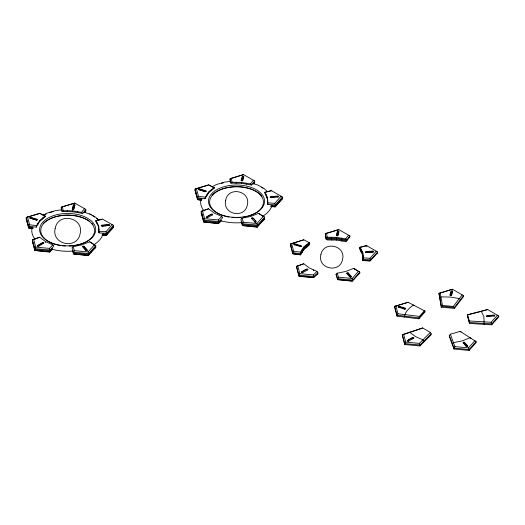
<?xml version="1.0" encoding="UTF-8"?>
<svg xmlns="http://www.w3.org/2000/svg" width="525" height="525" viewBox="0 0 525 525"><rect width="100%" height="100%" fill="white"/><g stroke="black" fill="none" stroke-linecap="round" stroke-linejoin="round"><path stroke-width="0.79" d="M362.978 260.597L362.736 252.413L360.065 247.209L366.509 245.549L377.626 251.974L377.626 252.886L370 261.017L362.978 260.597L362.736 252.413M36.166 227.154L36.54 225.619L39.683 220.5L45.012 216.024L45.655 216.398L39.683 221.412L36.166 227.154L28.652 226.229L26.25 217.462L39.769 213.294L45.012 216.024M205.019 198.713L205.4 197.177L208.537 192.058L213.865 187.582L214.508 187.957L208.537 192.977L205.019 198.713L197.512 197.787L195.103 189.026L208.622 184.859L213.865 187.582M300.595 252.144L300.221 254.592L300.595 254.887L303.739 249.769L309.067 245.293L309.704 242.924L309.067 242.543L303.739 247.019L300.595 252.144L293.698 251.298L292.707 252.755L292.707 253.667L293.698 254.041L300.595 254.887M408.089 302.282L394.57 306.449L396.979 315.217L418.917 317.907L424.942 311.082L424.41 310.767L419.442 316.391L418.917 318.819L396.979 316.129L394.57 306.449L408.089 302.282L424.942 311.082L424.942 312.001L418.917 318.819M73.054 246.698L74.517 250.681L73.579 252.171L73.579 254.002L88.134 255.59L95.747 247.478L95.747 245.648L89.677 241.808L81.92 244.886L73.054 246.698L71.984 247.833L73.579 252.171L88.764 253.555L95.747 245.648L89.677 241.808M241.907 218.256L243.37 222.239L242.438 223.729L242.438 225.56L256.994 227.148L264.6 219.037L264.6 217.206L258.53 213.367L250.773 216.444L241.907 218.256L240.837 219.391L242.438 223.729L257.618 225.113L264.6 217.206L258.53 213.367M337.102 273.223L338.572 277.207L337.634 278.69L337.634 279.608L352.19 281.197L359.796 273.085L359.796 272.173L353.732 268.327L345.975 271.405L337.102 273.223L336.039 274.352L337.634 279.608L352.82 280.993L352.19 278.447L358.45 271.359L359.796 272.173L352.82 280.081L337.634 278.69L336.039 274.352M450.345 334.235L454.906 346.631L453.974 348.121L453.974 349.033L469.153 350.424L476.136 342.517L476.136 341.598L460.09 331.367L450.345 334.235L449.308 335.455L449.308 336.367L453.974 349.033M33.62 239.275L32.392 239.853L32.392 241.684L34.801 250.451L49.98 251.843L49.98 250.012L53.819 246.173L52.92 244.86L45.458 241.552L39.729 237.241L33.62 239.275L35.779 247.137L34.801 248.62L34.801 250.451L49.396 252.046L52.723 249.099M202.473 210.84L201.246 211.418L201.246 213.248L203.654 222.016L218.84 223.401L218.84 221.57L222.679 217.731L221.78 216.418L214.312 213.111L208.582 208.799L202.473 210.84L204.632 218.702L203.654 220.178L203.654 222.016L218.249 223.611L221.576 220.657M297.675 265.801L299.834 273.663L298.85 275.146L298.85 276.058L299.834 276.412L313.451 277.653L317.874 273.61L317.874 272.692L316.975 271.379L309.514 268.072L303.785 263.767L296.448 266.378L298.85 276.058L314.035 277.449L313.451 274.91L316.975 271.379M403.594 334.274L405.746 342.136L404.768 343.619L404.768 344.538L419.954 345.923L431.169 334.707L431.169 333.795L430.349 332.404L422.612 327.935L403.594 334.274L402.367 334.852L402.367 335.77L404.768 344.538M27.484 216.91L29.643 224.772L28.652 226.229L28.652 228.06L31.94 228.716M196.337 188.468L198.496 196.33L197.512 197.787L197.512 199.618L201.561 200.373M395.804 305.898L397.963 313.76L396.979 315.217L396.979 316.129M467.572 314.711L467.388 315.879L469.462 323.446L491.767 324.798L498.75 316.89L498.75 315.971L487.633 309.553L467.572 314.711L469.278 320.952L469.462 323.446M84.912 212.408L85.805 211.247L85.805 209.416L74.721 203.018L61.235 207.172L62.042 211.582L63.171 210.683L72.575 210.82L81.598 212.369L84.466 208.648M62.042 211.582L72.575 211.739L82.681 213.465L85.805 209.416M84.02 212.645L85.805 210.335M253.765 183.967L254.658 182.812L254.658 180.974L243.574 174.576L230.094 178.73L230.895 183.14L232.024 182.241L241.434 182.385L250.451 183.927L253.326 180.206M230.895 183.14L241.434 183.297L251.541 185.03L254.658 180.974M252.879 184.209L254.658 181.893M349.86 235.942L346.736 239.991L346.736 240.903L336.63 239.177L326.091 239.019L325.29 233.691L338.769 229.537L349.86 235.942L349.86 236.854L346.736 240.903L345.653 241.638L336.63 240.096L327.226 239.951L326.091 239.019L326.091 238.101L327.226 237.202L336.63 237.346L345.653 238.888L348.521 235.167M441.302 307.184L438.959 293.39L452.438 289.236L463.523 295.634L463.523 296.553L454.401 308.385L441.302 307.184L441.302 306.272L442.45 305.458L453.252 306.449L462.19 294.866M463.523 295.634L454.401 307.466L454.401 308.385M74.517 250.681L88.134 251.928L94.395 244.834M102.047 235.174L106.595 235.187L113.571 227.279L113.571 225.448L102.454 219.03L96.009 220.684L98.68 225.894L98.93 231.322L105.945 231.748L112.206 224.661M113.571 225.448L106.595 233.356L106.595 235.187L102.014 234.911M95.747 246.566L88.764 254.474L73.579 253.083L72.785 250.917M113.571 226.367L106.595 234.275L102.775 234.038M90.746 252.637L91.79 251.455M105.945 235.417L107.507 233.638M110.637 230.094L111.681 228.913M243.37 222.239L256.994 223.486L263.248 216.392M270.9 206.738L275.448 206.745L282.43 198.837L282.43 197.006L271.307 190.588L264.863 192.248L267.533 197.452L267.783 202.886L274.798 203.313L281.059 196.219M282.43 197.006L275.448 204.914L275.448 206.745L270.867 206.469M264.6 218.124L257.618 226.032L242.438 224.641L241.375 221.753M282.43 197.925L275.448 205.833L270.867 205.557M256.994 227.148L259.599 224.195M261.161 222.423L264.6 219.037M274.798 206.975L275.842 205.793M276.885 204.606L280.015 201.062M362.978 257.847L370 258.274L376.254 251.18M377.626 251.974L370.643 259.882L370.643 260.794L363.011 260.334L362.736 253.332L359.743 247.498L360.065 247.209M353.758 279.425L354.795 278.243M373.649 256.882L374.692 255.701M454.906 346.631L468.523 347.878L474.784 340.784L476.136 341.598L469.153 349.506L469.153 350.424M469.278 320.952L491.124 322.278L497.378 315.184M498.75 315.971L491.767 323.886L491.767 324.798M35.779 247.137L49.396 248.384L52.92 244.86M52.178 248.732L49.98 250.924L34.801 249.539L32.392 240.772M49.396 252.046L52.421 249.027M204.632 218.702L218.249 219.942L221.78 216.418M221.032 220.29L218.84 222.488L203.654 221.097L201.246 212.33M219.26 222.6L221.274 220.585M317.874 272.692L314.035 276.531L298.85 275.146L296.448 266.378L303.785 263.767M314.961 276.143L317.874 273.61M405.746 342.136L419.37 343.383L430.349 332.404M431.169 333.795L419.954 345.01L419.954 345.923M105.945 231.748L106.595 233.356L98.956 232.897L98.68 226.813L95.688 220.973L96.009 220.684M264.863 192.248L264.541 192.537L267.533 198.371L267.809 204.455L275.448 204.914L274.798 203.313M309.704 243.836L303.739 248.85L300.221 254.592L292.707 253.667L290.305 243.987L303.824 239.82L309.704 242.924L303.739 247.938L300.221 253.673L292.707 252.755L290.305 243.987M253.772 183.514L254.658 182.812M348.967 237.562L349.86 236.854M112.206 228.323L113.571 227.279M281.059 199.881L282.43 198.837M376.714 253.582L377.626 252.886M94.848 248.161L95.747 247.478M358.45 274.103L359.796 273.085M43.391 243.429L43.391 242.97L42.604 242.97L37.695 246.035L38.633 246.179L43.726 243.213A0.847 0.486 0 0 0 43.595 242.629A0.847 0.486 0 0 0 42.578 242.55L37.511 245.477A0.847 0.486 0 0 0 37.642 246.061A0.847 0.486 0 0 0 38.66 246.14L38.824 246.067M212.251 214.988C212.54 212.625 203.503 218.689 207.677 217.632M307.447 269.955C307.742 267.953 300.497 272.035 302.013 272.751M413.365 338.428C413.654 336.066 404.617 342.123 408.791 341.066M39.729 237.241L32.392 239.853L34.801 248.62L49.98 250.012L49.396 248.384M208.582 208.799L201.246 211.418L203.654 220.178L218.84 221.57L218.249 219.942M207.493 217.737L212.586 214.777A0.847 0.486 0 0 0 212.448 214.187A0.847 0.486 0 0 0 211.431 214.108L206.364 217.035A0.847 0.486 0 0 0 206.496 217.626A0.847 0.486 0 0 0 207.513 217.698M409.014 332.64L409.703 332.24L415.433 336.551L422.894 339.859L423.793 341.171L423.793 342.083M421.792 328.381L422.612 327.935M42.997 215.316L47.677 212.933L55.617 210.597L61.943 209.783M211.851 186.874L216.53 184.492L224.477 182.155L230.803 181.342M108.997 225.494L109.279 225.067L108.675 224.884L101.666 225.619L102.06 226.131M373.045 252.02L373.334 251.593L372.73 251.403L365.722 252.138L366.115 252.656M421.037 328.63L402.367 334.852L404.768 343.619L419.954 345.01L419.37 343.383M45.655 216.398L39.946 213.432L26.25 217.462L26.25 219.293L28.652 228.06L33.16 228.611M74.937 203.142L61.235 207.172L61.504 210.473M208.044 185.22L195.103 189.026L195.103 190.857L197.512 199.618L201.265 200.084M291.067 243.764L303.824 239.82M338.231 229.884L325.29 233.691L326.091 238.101L336.63 238.258L346.736 239.991L345.653 238.888M95.688 220.973L101.922 219.371M265.322 192.334L271.556 190.732M480.073 311.706L467.388 314.967L469.462 322.527L491.767 323.886L491.124 322.278M277.705 197.078L278.171 196.711L277.535 196.442L270.743 197.072L270.414 197.334L270.775 197.669M494.032 316.043L494.498 315.676L493.854 315.407L486.846 316.142L487.239 316.654M271.064 197.689L277.961 196.98A0.847 0.486 0 0 0 278.453 196.455A0.847 0.486 0 0 0 277.705 196.048L270.631 196.698A0.847 0.486 0 0 0 270.139 197.216A0.847 0.486 0 0 0 270.887 197.623L271.09 197.623M108.918 225.448L102.034 226.065A0.847 0.486 0 0 1 101.286 225.658A0.847 0.486 0 0 1 101.778 225.133L108.852 224.49A0.847 0.486 0 0 1 109.6 224.897A0.847 0.486 0 0 1 109.108 225.415L102.204 226.131M372.967 251.974L366.083 252.584A0.847 0.486 0 0 1 365.341 252.177A0.847 0.486 0 0 1 365.827 251.659L372.908 251.009A0.847 0.486 0 0 1 373.649 251.416A0.847 0.486 0 0 1 373.163 251.941L366.26 252.65M487.384 316.654L494.288 315.945A0.847 0.486 0 0 0 494.773 315.42A0.847 0.486 0 0 0 494.032 315.013L486.951 315.663A0.847 0.486 0 0 0 486.465 316.181A0.847 0.486 0 0 0 487.207 316.588L487.41 316.588M363.011 259.416L370.643 259.882L370 258.274M299.834 273.663L313.451 274.91M338.572 277.207L352.19 278.447M198.496 196.33L205.4 197.177M202.013 199.257L197.512 198.706L195.103 189.938M29.643 224.772L36.54 225.619M33.16 227.699L28.652 227.148L26.25 218.38M397.963 313.76L419.442 316.391M300.379 246.625L301.166 246.238L294.755 244.256L294.092 244.506L294.387 244.86M404.539 309.008L405.464 308.785L399.164 306.751L398.488 306.823L398.534 307.276M398.508 307.237L404.65 309.087M252.945 183.422L258.313 185.253L264.613 188.888M398.652 307.322L398.344 307.171A0.847 0.486 0 0 1 398.153 306.587A0.847 0.486 0 0 1 399.085 306.331L405.471 308.208A0.847 0.486 0 0 1 405.654 308.792A0.847 0.486 0 0 1 404.729 309.048M214.508 187.957L208.622 184.859M452.438 289.236L438.959 293.39L441.302 306.272L454.401 307.466L453.252 306.449M487.633 309.553L480.867 311.502L481.189 311.213L483.86 316.418L484.135 324.332M243.574 174.576L230.094 178.73L230.357 182.031M89.46 213.695L95.76 217.33L98.595 220.1M470.997 338.303L470.065 337.759L462.308 340.837L453.442 342.648L452.373 343.783L452.373 344.702M460.09 331.367L461.127 331.977M413.976 305.386L413.333 305.005C409.526 308.024 404.742 311.784 404.486 317.054M353.732 268.327L358.45 271.359M254.671 221.924L254.782 222.023A0.847 0.486 0 0 0 255.793 222.134C256.358 221.379 252.722 216.753 251.856 218.61M250.451 183.927L251.541 185.03M81.598 212.369L82.681 213.465M201.246 213.248L202.066 214.082M290.305 244.899L291.126 245.752M366.758 246.612L366.758 245.693L359.743 247.498L359.743 248.41L362.736 254.251M362.736 255.163L360.065 249.952L359.743 248.41M266.411 197.098L267.159 198.555M468.523 347.878L469.153 349.506L453.974 348.121L449.308 335.455M256.994 223.486L257.618 226.951L242.438 225.56L241.106 221.944M88.134 251.928L88.764 255.386L73.579 254.002L72.516 251.107M291.539 243.436L293.698 251.298M440.153 292.852L442.45 305.458M326.484 233.152L327.226 237.202M231.289 178.192L232.024 182.241M230.094 179.648L230.495 181.853M62.436 206.633L63.171 210.683M61.235 208.084L61.642 210.289M267.783 202.886L267.809 204.455M98.93 231.322L98.956 232.897M460.405 300.602L460.405 299.69L459.316 298.587L450.299 297.045L440.888 296.901L439.76 297.8L439.76 298.712M362.873 255.458L362.873 258.208M361.239 249.5L361.239 252.249M354.664 268.879L354.664 269.791M341.683 238.212L341.683 240.955M336.63 237.346L336.63 240.096M331.36 237.267L331.36 240.01M313.694 269.922L313.694 270.841M306.725 244.512L306.725 247.262M303.739 247.019L303.739 249.769M301.98 249.887L301.98 252.637M267.671 200.498L267.671 201.41M267.533 197.452L267.533 198.371M266.037 194.539L266.037 195.451M246.488 183.245L246.488 184.163M241.434 182.385L241.434 183.297M236.165 182.306L236.165 183.218M211.523 189.551L211.523 190.47M208.537 192.058L208.537 192.977M206.778 194.926L206.778 195.845M98.818 228.933L98.818 229.852M98.68 225.894L98.68 226.813M97.184 222.974L97.184 223.893M77.628 211.687L77.628 212.605M72.575 210.82L72.575 211.739M67.312 210.742L67.312 211.66M45.458 241.552L45.458 242.465M42.669 217.993L42.669 218.905M39.683 220.5L39.683 221.412M37.925 223.368L37.925 224.287M271.917 205.544A35.89 20.718 0 0 1 262.421 216.464M241.94 222.607A35.89 20.718 0 0 1 220.402 220.638M204.048 210.945A35.89 20.718 0 0 1 201.023 199.06M221.333 183.35A35.89 20.718 0 0 1 223.598 182.792M261.535 187.268A35.89 20.718 0 0 1 262.94 188.101M264.876 189.42A35.89 20.718 0 0 1 266.818 191.015M222.817 215.499A26.919 15.54 0 0 1 216.326 191.842A26.919 15.54 0 0 1 257.788 192.596A26.919 15.54 0 0 1 248.738 215.965M247.216 216.385A26.919 15.54 0 0 1 243.206 217.173M240.923 217.455A26.919 15.54 0 0 1 236.421 217.665M234.931 217.632A26.919 15.54 0 0 1 231.938 217.435M229.012 217.048A26.919 15.54 0 0 1 223.545 215.736M212.002 195.175A28.048 16.196 0 0 1 237.398 186.854A28.048 16.196 0 0 1 261.844 196.081M103.254 233.244A35.89 20.718 0 0 1 93.562 244.906M73.087 251.048A35.89 20.718 0 0 1 51.548 249.073M35.195 239.387A35.89 20.718 0 0 1 32.169 227.502M43.26 215.368A35.89 20.718 0 0 1 46.029 214.029M49.567 212.671A35.89 20.718 0 0 1 53.228 211.588M85.148 212.468A35.89 20.718 0 0 1 88.948 213.878M89.663 214.187A35.89 20.718 0 0 1 91.206 214.922M92.682 215.709A35.89 20.718 0 0 1 94.756 216.969M96.692 218.38A35.89 20.718 0 0 1 98.556 220.014M60.152 245.483A26.919 15.54 0 0 1 44.789 222.37A26.919 15.54 0 0 1 87.478 220.041A26.919 15.54 0 0 1 79.885 244.407M79.131 244.624A26.919 15.54 0 0 1 69.07 246.081M65.323 246.041A26.919 15.54 0 0 1 62.337 245.798M43.142 223.617A28.048 16.196 0 0 1 89.828 221.55M92.059 223.486A28.048 16.196 0 0 1 92.991 224.523M72.286 208.773L72.279 208.891A0.847 0.486 0 0 0 72.988 209.317A0.847 0.486 0 0 0 73.894 209.035L75.016 204.953A0.847 0.486 0 0 0 74.307 204.52A0.847 0.486 0 0 0 73.402 204.802L72.286 208.773M72.568 209.016L73.677 209.121L74.524 204.98L73.618 205.177L72.568 209.016M241.146 180.331L241.139 180.449A0.847 0.486 0 0 0 241.841 180.882A0.847 0.486 0 0 0 242.747 180.593L243.869 176.512A0.847 0.486 0 0 0 243.16 176.078A0.847 0.486 0 0 0 242.261 176.361L241.146 180.331M241.421 180.574L242.53 180.679L243.383 176.538L242.478 176.741L241.421 180.574M336.341 235.292L336.335 235.41A0.847 0.486 0 0 0 337.043 235.843A0.847 0.486 0 0 0 337.942 235.561L339.065 231.473A0.847 0.486 0 0 0 338.363 231.039A0.847 0.486 0 0 0 337.457 231.328L336.341 235.292M336.623 235.541L337.726 235.64L338.579 231.499L337.673 231.702L336.623 235.541M450.004 294.991L450.004 295.109A0.847 0.486 0 0 0 450.706 295.542A0.847 0.486 0 0 0 451.612 295.253L452.734 291.172A0.847 0.486 0 0 0 452.025 290.738A0.847 0.486 0 0 0 451.126 291.021L450.004 294.991M450.286 295.234L451.395 295.339L452.248 291.198L451.342 291.401L450.286 295.234M30.037 217.987L36.33 220.106L37.131 219.883L30.844 217.763L30.037 217.987M198.89 189.545L205.183 191.664L205.984 191.441L199.697 189.322L198.89 189.545M55.204 228.296C51.089 244.604 77.116 250.176 80.122 233.743C84.236 217.435 58.209 211.864 55.204 228.296M225.684 200.209C222.108 214.39 244.742 219.233 247.354 204.947C250.93 190.765 228.296 185.922 225.684 200.209M320.887 254.717C317.303 268.898 339.938 273.742 342.549 259.455C346.133 245.273 323.498 240.43 320.887 254.717M82.97 246.802L86.054 250.51L87.025 250.543L84 246.757L82.97 246.802M347.018 273.328L350.109 277.036L351.081 277.062L348.055 273.282L347.018 273.328M463.358 342.759L466.443 346.467L467.414 346.493L464.389 342.707L463.358 342.759M301.685 271.904L301.56 271.996A0.847 0.486 0 0 0 301.698 272.587A0.847 0.486 0 0 0 302.715 272.665L307.781 269.738A0.847 0.486 0 0 0 307.65 269.148A0.847 0.486 0 0 0 306.626 269.069L301.685 271.904M407.603 340.384L407.479 340.476A0.847 0.486 0 0 0 407.617 341.06A0.847 0.486 0 0 0 408.634 341.138L413.7 338.212A0.847 0.486 0 0 0 413.562 337.627A0.847 0.486 0 0 0 412.545 337.549L407.603 340.384M255.787 222.167L254.914 222.075L251.534 218.334A0.847 0.486 0 0 1 251.974 217.803A0.847 0.486 0 0 1 252.984 217.908L256.239 221.596A0.847 0.486 0 0 1 255.793 222.134M199.808 188.948L199.618 188.908A0.847 0.486 0 0 0 198.693 189.164A0.847 0.486 0 0 0 198.877 189.748L205.262 191.625A0.847 0.486 0 0 0 206.187 191.369A0.847 0.486 0 0 0 206.003 190.785L199.808 188.948M295.004 243.908L294.814 243.869A0.847 0.486 0 0 0 293.888 244.125A0.847 0.486 0 0 0 294.079 244.709L300.457 246.586A0.847 0.486 0 0 0 301.389 246.33A0.847 0.486 0 0 0 301.199 245.746L295.004 243.908M30.949 217.383L30.765 217.35A0.847 0.486 0 0 0 29.833 217.599A0.847 0.486 0 0 0 30.023 218.183L36.409 220.06A0.847 0.486 0 0 0 37.334 219.811A0.847 0.486 0 0 0 37.144 219.227L30.949 217.383M464.632 342.398L464.52 342.3A0.847 0.486 0 0 0 463.509 342.195A0.847 0.486 0 0 0 463.063 342.727L466.318 346.415A0.847 0.486 0 0 0 467.329 346.52A0.847 0.486 0 0 0 467.768 345.988L464.632 342.398M348.298 272.967L348.18 272.869A0.847 0.486 0 0 0 347.169 272.764A0.847 0.486 0 0 0 346.73 273.302L349.985 276.983A0.847 0.486 0 0 0 350.995 277.095A0.847 0.486 0 0 0 351.435 276.557L348.298 272.967M84.243 246.448L84.131 246.35A0.847 0.486 0 0 0 83.121 246.245A0.847 0.486 0 0 0 82.674 246.776L85.929 250.464A0.847 0.486 0 0 0 86.94 250.569A0.847 0.486 0 0 0 87.38 250.038L84.243 246.448M220.27 214.403A28.048 16.196 0 0 0 264.442 202.729A28.048 16.196 0 0 0 224.844 186.48A28.048 16.196 0 0 0 220.27 214.403M51.417 242.845A28.048 16.196 0 0 0 95.589 231.171A28.048 16.196 0 0 0 55.991 214.922A28.048 16.196 0 0 0 51.417 242.845"/></g></svg>
